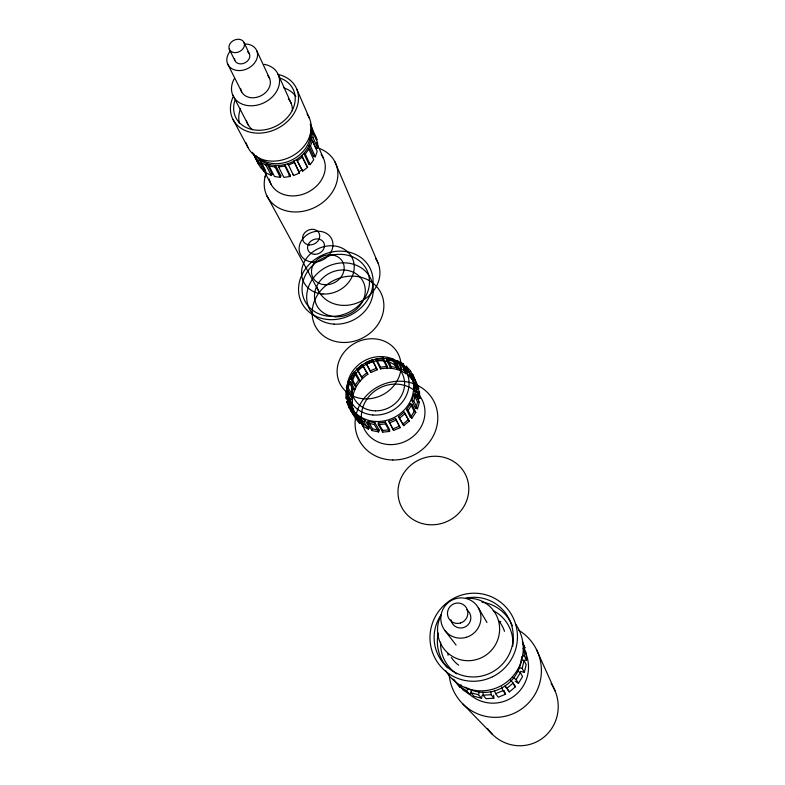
<?xml version="1.0" encoding="UTF-8"?>
<svg xmlns="http://www.w3.org/2000/svg" width="785" height="785" viewBox="0 0 785 785"><rect width="100%" height="100%" fill="white"/><g stroke="black" fill="none" stroke-linecap="round" stroke-linejoin="round"><path stroke-width="1.18" d="M290.058 176.517L284.867 166.067L284.867 164.536L290.058 175.006L290.058 176.517L283.876 177.371L278.596 166.94L278.606 165.419M520.514 671.371L524.331 672.352L522.153 668.398L524.046 660.587L521.142 659.851M524.331 672.352L526.185 664.659L524.046 660.587M471.599 689.77L470.843 692.723L473.924 696.236L481.499 698.238L482.225 695.333M481.499 698.238L478.546 694.754L479.292 691.801M417.492 408.789L419.367 402.322L415.697 394.384L413.803 394.011A33.971 30.752 -27.8 0 1 411.899 400.566L415.628 408.416L417.492 408.789L413.783 400.939L415.697 394.384M378.664 431.946L379.204 430.141L374.877 422.634A33.971 30.752 -27.8 0 1 368.106 421.251L367.547 423.076L371.992 430.563L378.664 431.946L374.327 424.459L374.877 422.634M393.854 359.451L397.809 367.812L397.288 369.558L393.324 361.218L393.854 359.451L387.172 358.186L386.642 359.952L390.695 368.302L391.224 366.566L387.172 358.186M371.992 430.563L372.532 428.767L368.106 421.251M350.257 381.588A33.971 30.752 -27.8 0 0 348.265 388.016L352.936 395.954L351.13 395.591L353.093 389.242L348.432 381.225L350.257 381.588L354.899 389.605L353.093 389.242M351.13 395.591L346.43 387.653L348.432 381.225M265.055 176.988L265.987 174.093M315.325 156.784L310.517 146.069L308.868 145.843L313.696 156.558L315.325 156.784L317.179 151.387L312.401 140.613L310.752 140.378M310.517 146.069L312.401 140.613M280.363 177.371L280.893 175.869L275.574 165.429L275.035 166.95L280.363 177.371L274.505 176.507L269.108 166.077L269.647 164.565M515.088 681.174L518.443 683.313L522.584 676.562L520.377 672.686L517.815 671.067M518.443 683.313L516.147 679.545L520.377 672.686M471.383 691.879L469.803 694.411L466.653 690.859L468.252 688.298M469.803 694.411L463.258 690.133L460 686.522L461.07 684.814M411.929 418.13L415.814 412.361L412.076 404.56L410.437 403.647A33.971 30.752 -27.8 0 1 406.493 409.495L410.32 417.218L411.929 418.13L408.131 410.418L406.493 409.495M408.131 410.418L412.076 404.56M368.371 429.189L369.46 427.599L364.986 420.073A33.971 30.752 -27.8 0 1 359.196 416.727L358.088 418.346L362.67 425.882L368.371 429.189L363.877 421.692L358.088 418.346M383.198 358.048L383.257 359.834L387.368 368.175L387.309 366.418L383.198 358.048L376.27 358.823L376.329 360.6L380.548 368.93A33.431 30.37 -27.8 0 1 406.061 373.807L407.121 372.247L403.304 363.926L397.495 360.747L396.425 362.317L400.34 370.648L401.4 369.097L397.495 360.747M363.877 421.692L364.986 420.073M406.061 373.807L402.224 365.506L403.304 363.926M362.67 425.882L363.749 424.292L359.196 416.727M354.8 385.759L358.666 380.156L354.104 372.002L350.169 377.693L354.8 385.759L356.351 386.632L351.739 378.576L350.169 377.693M310.144 164.693L305.247 154.066L303.834 153.379L308.75 164.006L310.144 164.693L313.735 159.797L308.897 149.111L307.485 148.424M305.247 154.066L308.897 149.111M271.355 175.516L272.356 174.162L266.929 163.722L265.909 165.095L271.355 175.516L266.409 173.024L260.905 162.583L261.925 161.219M513.125 683.068L515.47 686.767L509.445 691.879L506.982 688.268L513.125 683.068L510.544 679.938M453.063 679.015L459.922 687.101L461.423 685.835M403.686 425.598L409.191 421.123L404.128 412.066A33.971 30.752 -27.8 0 1 398.535 416.609L403.686 425.598L398.535 416.609M399.751 417.993L405.345 413.45M404.746 367.488L406.267 366.261L410.614 371.079L414.333 379.322L412.832 380.539A33.431 30.37 -27.8 0 0 408.543 375.77L404.746 367.488A33.971 30.752 -27.8 0 1 409.093 372.316L412.832 380.539M355.163 415.922L356.704 414.676A33.971 30.752 -27.8 0 1 352.465 409.721L350.924 410.967L355.163 415.922L359.775 423.488L361.296 422.261L356.704 414.676M409.093 372.316L410.614 371.079M355.595 418.601L357.106 417.375L350.836 406.993A33.971 30.752 -27.8 0 1 348.55 400.939L346.735 401.694L349.021 407.749L355.595 418.601L359.775 423.488M408.543 375.77L410.035 374.563L406.267 366.261M361.375 377.251L366.772 372.904L362.336 364.642L356.851 369.058L362.513 378.556L356.851 369.058M302.637 171.159L296.602 159.541L302.637 171.159L307.632 167.264L301.666 155.587L306.121 165.125M310.467 129.083A30.507 24.786 -26.4 0 1 292.756 161.72A30.507 24.786 -26.4 0 1 256.185 155.734L254.791 156.814L260.365 167.303L263.927 171.169L265.301 170.1A30.066 24.561 -26.3 0 1 264.555 169.432M297.633 160.621L302.696 156.676M263.927 171.169L258.393 160.709L259.786 159.63L264.751 169.05M366.477 364.191L372.993 361.473L377.261 369.784L370.844 372.463L366.477 364.191L365.839 362.562L372.345 359.844L377.261 369.784M294.404 162.524L288.438 165.066L287.899 163.692L293.58 175.536L299.468 173.034L293.865 161.151L299.468 173.034M365.839 362.562L370.216 370.854L376.623 368.175M410.781 375.004L412.606 374.239L418.719 388.369L416.913 389.125L413.234 381.01A33.971 30.752 -27.8 0 0 410.781 375.004L414.5 383.188A33.431 30.37 -27.8 0 1 416.913 389.125M349.021 407.749L350.836 406.993M413.234 381.01L415.059 380.244L418.719 388.369M351.454 409.446L353.24 408.7A33.431 30.37 -27.8 0 0 355.507 414.676L353.721 415.422L351.454 409.446L346.735 401.694M414.5 383.188L416.295 382.442M389.488 422.909L396.16 420.132L400.164 427.697L393.589 430.425L388.81 421.202A33.971 30.752 -27.8 0 0 395.493 418.425L400.164 427.697M523.104 648.596L524.92 647.861L522.378 641.659M495.59 693.665L503.018 690.663L505.55 694.234L498.249 697.188L495.59 693.665L494.471 690.82M317.699 148.247L312.94 137.434L311.203 137.679L315.992 148.483L317.699 148.247L317.631 142.88L312.881 132.017L311.145 132.263L312.106 134.441M278.596 166.94L284.867 166.067M376.27 358.823L380.489 367.174L387.309 366.418M345.881 391.45L347.804 391.244L352.485 399.133L350.601 399.329L345.881 391.45L346.028 398.005L350.748 405.806L352.642 405.609A33.431 30.37 -27.8 0 1 367.91 374.2L362.336 364.642M413.911 384.14L415.864 383.924L419.514 392.009L419.818 398.525L417.895 398.731L414.205 390.744A33.971 30.752 -27.8 0 0 413.911 384.14L417.591 392.206A33.431 30.37 -27.8 0 1 417.895 398.731M346.028 398.005L347.941 397.809L352.642 405.609M414.205 390.744L416.168 390.537L419.818 398.525M417.591 392.206L419.514 392.009M378.38 424.656L385.464 423.929L389.625 431.436L382.648 432.142L378.38 424.656L378.321 422.791A33.971 30.752 -27.8 0 0 385.396 422.065L389.566 429.591L389.625 431.436M522.437 656.103L524.429 655.966L526.558 660.126L523.624 660.322M483.118 695.196L491.086 694.696L493.824 698.189L485.993 698.679L483.118 695.196L482.932 692.154M269.108 166.077L275.035 166.95M391.224 366.566L397.809 367.812M346.43 387.653L348.265 388.016M411.899 400.566L413.783 400.939M413.803 394.011L417.502 401.949L419.367 402.322M367.547 423.076L374.327 424.459M519.238 667.662L522.153 668.398M470.843 692.723L478.546 694.754M260.905 162.583L265.909 165.095M401.4 369.097L407.121 372.247M354.104 372.002L355.674 372.885L360.217 381.019L358.666 380.156M410.437 403.647L414.195 411.458L415.814 412.361M512.742 677.376L516.147 679.545M460 686.522L466.653 690.859M462.807 703.9L492.313 734.26M306.611 166.185L307.632 167.264M254.791 156.814L258.393 160.709M453.681 679.506L459.922 687.101M410.035 374.563L414.333 379.322M366.772 372.904L367.91 374.2M404.128 412.066L409.191 421.123M513.567 684.461L515.47 686.767M505.049 685.913L506.982 688.268M507.542 689.564L509.445 691.879M444.869 630.492L456.075 645.084M505.658 686.963L506.904 688.788M348.55 400.939L353.24 408.7M478.291 607.718L486.985 622.505M378.321 422.791L382.589 430.308L382.648 432.142M388.81 421.202L393.589 430.425M266.861 195.759L318.553 290.862M232.919 119.31L247.972 147.511M263.682 170.267L271.325 184.71M253.604 153.585L254.723 155.705M232.546 94.583L248.57 125.541M227.464 63.575L241.682 91.865M522.761 643.504L524.92 647.861M229.249 49.151L234.803 60.406M244.145 42.724A8.125 6.309 -26.5 0 1 234.98 52.664A8.125 6.309 -26.5 0 1 230.976 42.478A8.125 6.309 -26.5 0 1 244.145 42.724L249.502 54.077M256.862 50.907L269.677 78.637M278.381 74.899L291.206 103.453M536.42 649.431L555.123 691.026M312.028 132.537L310.644 129.721L312.283 129.025L310.301 124.187L317.042 139.916L315.079 135.128M310.566 126.051L313.441 132.626M316.541 142.576L323.361 158.119M296.789 89.176L309.525 118.506M334.861 161.71L378.027 263.034M412.606 374.239L415.059 380.244M504.078 690.506L505.55 694.234M372.345 359.844L372.993 361.473M395.493 418.425L396.16 420.132M501.527 686.875L503.018 690.663M293.05 174.172L293.58 175.536M370.216 370.854L370.844 372.463M257.333 160.896L258.795 164.762L252.466 152.3M269.245 178.96L269.677 180.972M526.558 660.126L525.96 652.266L523.821 647.988L524.429 655.966M493.628 695.186L493.824 698.189M490.89 691.644L491.086 694.696M415.864 383.924L416.168 390.537M385.396 422.065L385.464 423.929M380.489 367.174L380.548 368.93M350.601 399.329L350.748 405.806M312.881 132.017L312.94 137.434M515.431 623.859A42.243 41.772 -71.5 0 1 504.48 683.715A42.243 41.772 -71.5 0 1 445.694 670.792M481.961 602.144A39.358 38.887 -64 0 1 512.389 625.831M447.519 667.78A39.358 38.887 -64 0 1 438.246 633.063M465.996 598.131A39.956 39.446 -60.6 0 1 513.125 639.785A39.956 39.446 -60.6 0 1 460.069 674.678A39.956 39.446 -60.6 0 1 441.553 614.213M499.525 622.005A30.036 29.673 -63.9 0 1 504.51 631.336M458.617 665.17A30.036 29.673 -63.9 0 1 451.336 657.496M465.74 598.464A31.361 30.909 -55.3 0 1 499.456 632.278A31.361 30.909 -55.3 0 1 459.5 659.479A31.361 30.909 -55.3 0 1 441.17 615.185M466.702 609.68A10.146 9.96 -49.6 0 1 466.054 626.44A10.146 9.96 -49.6 0 1 450.894 619.65M417.502 401.949A33.431 30.37 -27.8 0 1 415.628 408.416M414.195 411.458A33.431 30.37 -27.8 0 1 410.32 417.218M407.994 419.759A33.431 30.37 -27.8 0 1 402.489 424.234M399.496 426.019A33.431 30.37 -27.8 0 1 392.922 428.747M389.566 429.591A33.431 30.37 -27.8 0 1 382.589 430.308M379.204 430.141A33.431 30.37 -27.8 0 1 372.532 428.767M369.46 427.599A33.431 30.37 -27.8 0 1 363.749 424.292M361.296 422.261A33.431 30.37 -27.8 0 1 357.106 417.375M347.941 397.809A33.971 30.752 -27.8 0 1 347.804 391.244M351.739 378.576A33.971 30.752 -27.8 0 1 355.674 372.885M358.009 370.383A33.971 30.752 -27.8 0 1 363.494 365.967M376.329 360.6A33.971 30.752 -27.8 0 1 383.257 359.834M386.642 359.952A33.971 30.752 -27.8 0 1 393.324 361.218M396.425 362.317A33.971 30.752 -27.8 0 1 402.224 365.506M521.799 656.653A37.974 37.543 -77.1 0 1 465.073 687.13M524.763 650.991A36.051 35.6 -89.3 0 1 466.29 691.055M518.689 630.227A46.825 46.207 88.1 0 1 519.68 710.258A46.825 46.207 88.1 0 1 449.128 674.256M551.07 683.558A39.79 38.828 72.9 0 1 541.738 738.803A39.79 38.828 72.9 0 1 487.485 728.441M499.358 621.092A35.276 34.874 -74.9 0 1 500.791 621.916M448.039 655.269A35.276 34.874 -74.9 0 1 447.941 653.601M493.176 610.642A36.542 36.1 -65.9 0 1 512.782 646.241M456.693 673.815A36.542 36.1 -65.9 0 1 440.601 642.14M247.628 51.751A8.007 6.26 -26.4 0 1 245.155 62.761A8.007 6.26 -26.4 0 1 234.47 58.679M244.851 44.019A16.024 12.521 -26.4 0 1 256.666 59.297A16.024 12.521 -26.4 0 1 234.529 69.894A16.024 12.521 -26.4 0 1 230.358 50.966M288.36 98.89A24.09 19.331 -26.4 0 1 292.324 110.754M252.603 129.682A24.09 19.331 -26.4 0 1 246.421 120.743M264.231 64.36A24.963 19.762 -26.4 0 1 277.566 89.539A24.963 19.762 -26.4 0 1 245.126 105.082A24.963 19.762 -26.4 0 1 234.283 78.716M307.102 114.09A34.04 27.563 -26.4 0 1 289.91 157.216A34.04 27.563 -26.4 0 1 246.225 142.87M277.723 74.359A35.335 28.221 -26.4 0 1 295.906 109.772A35.335 28.221 -26.4 0 1 251.573 132.508A35.335 28.221 -26.4 0 1 232.89 97.36M239.405 123.157A31.567 25.336 -26.4 0 1 240.553 108.624M283.836 87.91A31.567 25.336 -26.4 0 1 295.857 96.447M279.303 77.823A31.969 25.532 -26.4 0 1 292.452 110.018A31.969 25.532 -26.4 0 1 253.751 129.859A31.969 25.532 -26.4 0 1 234.833 100.627M310.517 132.38A30.576 24.826 -26.4 0 1 292.079 159.846A30.576 24.826 -26.4 0 1 259.021 157.991M316.08 147.472A30.066 24.561 -26.3 0 1 315.992 148.483M314.137 155.558A30.066 24.561 -26.3 0 1 313.696 156.558M309.496 163.133A30.066 24.561 -26.3 0 1 308.75 164.006M302.617 169.413A30.066 24.561 -26.3 0 1 298.575 171.856M290.058 175.006A30.066 24.561 -26.3 0 1 288.9 175.261M280.893 175.869A30.066 24.561 -26.3 0 1 279.764 175.791M272.356 174.162A30.066 24.561 -26.3 0 1 271.375 173.779M319.554 148.542A38.033 31.478 -26.3 0 1 334.4 188.449A38.033 31.478 -26.3 0 1 288.419 211.312A38.033 31.478 -26.3 0 1 265.467 175.438M321.222 154.576A29.231 24.099 -26.3 0 1 307.74 192.296A29.231 24.099 -26.3 0 1 269.481 180.305M375.544 258.471A32.852 28.407 -26.1 0 1 360.256 301.646A32.852 28.407 -26.1 0 1 316.954 286.917M267.871 75.743A15.494 12.266 -26.4 0 1 260.63 95.947A15.494 12.266 -26.4 0 1 240.661 88.676M492.48 676.798A44.166 43.597 -60.7 0 0 498.563 600.721A44.166 43.597 -60.7 0 0 430.131 634.172A44.166 43.597 -60.7 0 0 492.48 676.798M466.447 637.273A20.292 19.929 -49.6 0 0 474.778 603.263A20.292 19.929 -49.6 0 0 441.376 613.566A20.292 19.929 -49.6 0 0 466.447 637.273M460.452 623.015A10.313 10.117 -47.8 0 0 464.759 605.755A10.313 10.117 -47.8 0 0 447.754 610.946A10.313 10.117 -47.8 0 0 460.452 623.015M372.895 414.99A31.626 28.564 -27.8 0 0 407.14 373.385A31.626 28.564 -27.8 0 0 354.221 369.127A31.626 28.564 -27.8 0 0 372.895 414.99M363.661 398.8A32.695 29.31 -27.8 0 0 399.114 355.919A32.695 29.31 -27.8 0 0 344.517 351.719A32.695 29.31 -27.8 0 0 363.661 398.8M428.11 524.635A35.845 33.833 -27.9 0 0 466.349 476.485A35.845 33.833 -27.9 0 0 405.698 470.46A35.845 33.833 -27.9 0 0 428.11 524.635M392.834 459.99A42.105 38.593 -27.9 0 0 433.938 401.449A42.105 38.593 -27.9 0 0 362.572 400.389A42.105 38.593 -27.9 0 0 392.834 459.99M390.233 444.614A32.411 29.624 -27.9 0 0 422.055 399.702A32.411 29.624 -27.9 0 0 367.174 398.77A32.411 29.624 -27.9 0 0 390.233 444.614M377.085 421.516A34.069 30.821 -27.8 0 0 410.634 374.533A34.069 30.821 -27.8 0 0 353.073 373.846A34.069 30.821 -27.8 0 0 377.085 421.516M375.436 410.84A27.112 24.482 -27.8 0 0 402.244 373.532A27.112 24.482 -27.8 0 0 356.459 372.914A27.112 24.482 -27.8 0 0 375.436 410.84M341.73 342.417A36.777 32.175 -27.1 0 0 381.736 294.699A36.777 32.175 -27.1 0 0 320.574 290.803A36.777 32.175 -27.1 0 0 341.73 342.417M329.16 319.613A38.288 33.147 -27.1 0 0 370.903 270.158A38.288 33.147 -27.1 0 0 307.377 266.439A38.288 33.147 -27.1 0 0 329.16 319.613M334.008 324.126A34.167 29.693 -27.1 0 0 371.295 279.96A34.167 29.693 -27.1 0 0 314.559 276.467A34.167 29.693 -27.1 0 0 334.008 324.126M329.71 316.286A34.638 29.987 -27.1 0 0 367.537 271.571A34.638 29.987 -27.1 0 0 310.075 268.146A34.638 29.987 -27.1 0 0 329.71 316.286M335.274 316.748A26.072 22.657 -27.1 0 0 363.828 283.1A26.072 22.657 -27.1 0 0 320.555 280.323A26.072 22.657 -27.1 0 0 335.274 316.748M323.018 293.983A27.102 23.305 -27.2 0 0 352.759 259.168A27.102 23.305 -27.2 0 0 307.897 256.518A27.102 23.305 -27.2 0 0 323.018 293.983M312.793 262.082A17.447 14.846 -27.2 0 0 332.065 239.817A17.447 14.846 -27.2 0 0 303.275 238.159A17.447 14.846 -27.2 0 0 312.793 262.082M314.363 254.32A8.723 7.418 -27.2 0 0 324.028 243.213A8.723 7.418 -27.2 0 0 309.643 242.349A8.723 7.418 -27.2 0 0 314.363 254.32M309.467 244.891A8.851 7.497 -27.2 0 0 319.289 233.636A8.851 7.497 -27.2 0 0 304.698 232.782A8.851 7.497 -27.2 0 0 309.467 244.891M324.745 284.72A16.819 14.464 -27.2 0 0 343.28 263.161A16.819 14.464 -27.2 0 0 315.452 261.425A16.819 14.464 -27.2 0 0 324.745 284.72"/></g></svg>
